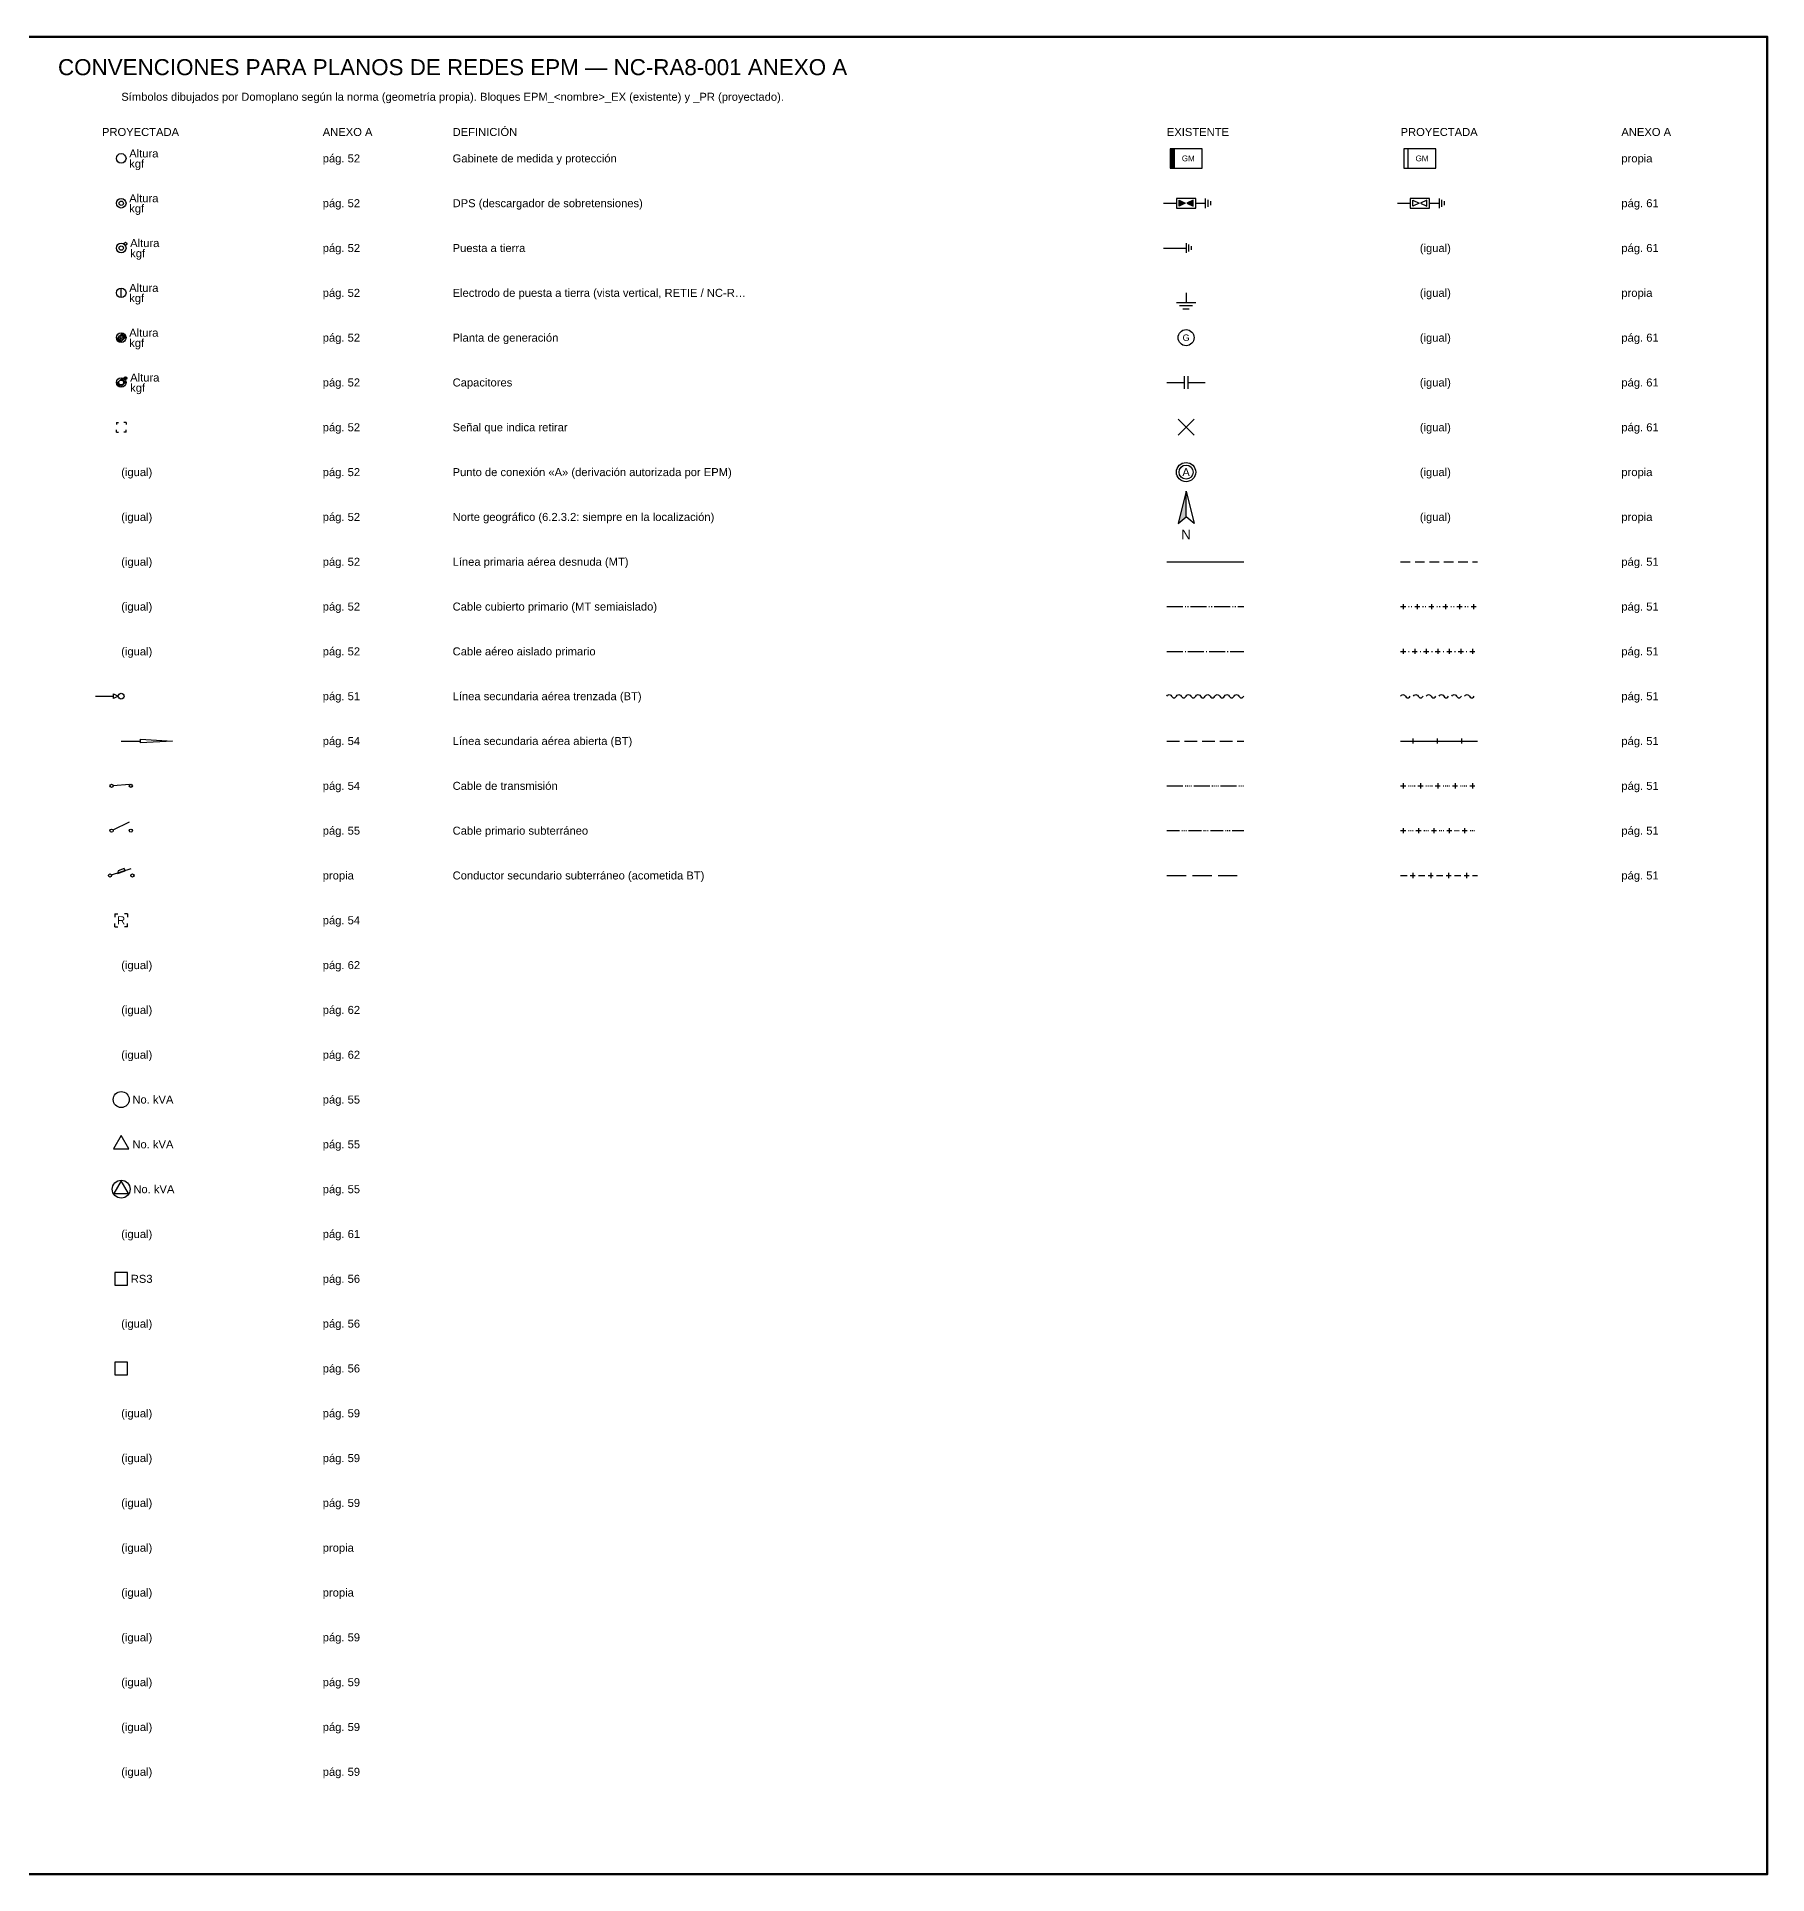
# Paper-space layout 'CONVENCIONES EPM' of a CAD drawing. Header units: millimetres. Extents: x 10 to 831, y 10 to 584.
# Drawn here: x 291 to 831, y 10 to 584 of the extents above; entities that cross this region are included whole.
import ezdxf
from ezdxf.enums import TextEntityAlignment as Align

# ---------------------------------------------------------------- set-up
doc = ezdxf.new("R2010")
doc.units = ezdxf.units.MM
doc.layers.add('EPM-CONVENCIONES', color=7, linetype='Continuous', lineweight=25)
doc.layers.add('EPM-MARCO', color=7, linetype='Continuous', lineweight=50)
doc.styles.get("Standard").update_dxf_attribs({"font": 'LiberationSans-Regular.ttf'})

# ---------------------------------------------------------------- blocks, each defined once
blk = doc.blocks.new('EPM_POSTE_CONCRETO_PR')
at = {"color": 0}
blk.add_circle((0, 0), 1.5, dxfattribs=at)
for tag, p in [('ALTURA', (2.5, 0.3)), ('CARGA', (2.5, -2.9))]:
    blk.add_attdef(tag, p, '', height=2.5, dxfattribs=at)
blk = doc.blocks.new('EPM_POSTE_METALICO_PR')
at = {"color": 0}
for radius in [1.5, 0.675]:
    blk.add_circle((0, 0), radius, dxfattribs=at)
for tag, p in [('ALTURA', (2.5, 0.3)), ('CARGA', (2.5, -2.9))]:
    blk.add_attdef(tag, p, '', height=2.5, dxfattribs=at)
blk = doc.blocks.new('EPM_POSTE_METALICO_SECC_PR')
at = {"color": 0}
for centre, radius in [((0, 0), 1.5), ((0, 0), 0.675), ((1.35, 1.35), 0.45)]:
    blk.add_circle(centre, radius, dxfattribs=at)
for tag, p in [('ALTURA', (2.8, 0.3)), ('CARGA', (2.8, -2.9))]:
    blk.add_attdef(tag, p, '', height=2.5, dxfattribs=at)
blk = doc.blocks.new('EPM_POSTE_MADERA_PR')
at = {"color": 0}
blk.add_line((0, -1.5), (0, 1.5), dxfattribs=at)
blk.add_circle((0, 0), 1.5, dxfattribs=at)
for tag, p in [('ALTURA', (2.5, 0.3)), ('CARGA', (2.5, -2.9))]:
    blk.add_attdef(tag, p, '', height=2.5, dxfattribs=at)
blk = doc.blocks.new('EPM_POSTE_FIBRA_PR')
at = {"color": 0}
for p, q in [((-1.4, -0.4), (-0.725, 0.275)), ((-0.275, 0.725), (0.4, 1.4)), ((-0.225, -1.425), (1.425, 0.225)), ((0.3, 0.75), (0.75, 1.2)), ((0.65, 0.55), (1.1, 1)), ((0.775, 0.125), (1.3, 0.65)), ((-1.2, -0.75), (-0.75, -0.3)), ((-1, -1.1), (-0.55, -0.65)), ((-0.65, -1.3), (-0.125, -0.775))]:
    blk.add_line(p, q, dxfattribs=at)
for radius in [1.5, 0.75, 0.33]:
    blk.add_circle((0, 0), radius, dxfattribs=at)
for tag, p in [('ALTURA', (2.5, 0.3)), ('CARGA', (2.5, -2.9))]:
    blk.add_attdef(tag, p, '', height=2.5, dxfattribs=at)
blk = doc.blocks.new('EPM_POSTE_FIBRA_SECC_PR')
blk.add_hatch(color=0).paths.add_polyline_path([(0.9, 1.35, 1), (1.8, 1.35, 1)])
at = {"color": 0}
for p, q in [((-1.4, -0.4), (-0.725, 0.275)), ((-0.275, 0.725), (0.4, 1.4)), ((-0.225, -1.425), (1.425, 0.225)), ((0.3, 0.75), (0.75, 1.2)), ((0.65, 0.55), (1.1, 1)), ((0.775, 0.125), (1.3, 0.65)), ((-1.2, -0.75), (-0.75, -0.3)), ((-1, -1.1), (-0.55, -0.65)), ((-0.65, -1.3), (-0.125, -0.775))]:
    blk.add_line(p, q, dxfattribs=at)
for centre, radius in [((0, 0), 1.5), ((0, 0), 0.75), ((1.35, 1.35), 0.45)]:
    blk.add_circle(centre, radius, dxfattribs=at)
for tag, p in [('ALTURA', (2.8, 0.3)), ('CARGA', (2.8, -2.9))]:
    blk.add_attdef(tag, p, '', height=2.5, dxfattribs=at)
blk = doc.blocks.new('EPM_TORRECILLA_PR')
at = {"color": 0}
for p, q in [((-1.5, 1.5), (-0.825, 1.5)), ((-1.5, 1.5), (-1.5, 0.825)), ((1.5, 1.5), (0.825, 1.5)), ((1.5, 1.5), (1.5, 0.825)), ((-1.5, -1.5), (-1.5, -0.825)), ((-1.5, -1.5), (-0.825, -1.5)), ((1.5, -1.5), (0.825, -1.5)), ((1.5, -1.5), (1.5, -0.825))]:
    blk.add_line(p, q, dxfattribs=at)
blk = doc.blocks.new('EPM_BAJANTE_PR')
at = {"color": 0}
blk.add_line((-8, 0), (-2.4, 0), dxfattribs=at)
blk.add_lwpolyline([(-2.4, 0.7), (-0.9, 0), (-2.4, -0.7)], close=True, dxfattribs=at)
blk.add_circle((0, 0), 0.9, dxfattribs=at)
blk = doc.blocks.new('EPM_ACOMETIDA_PRIMARIA_PR')
at = {"color": 0}
blk.add_line((0, 0), (6, 0), dxfattribs=at)
blk.add_lwpolyline([(6, 0.6), (16, 0), (6, -0.6)], close=True, dxfattribs=at)
blk = doc.blocks.new('EPM_CUCHILLA_CERRADA_PR')
at = {"color": 0}
blk.add_line((-2.5, 0.1), (2.6, 0.5), dxfattribs=at)
for centre in [(-3, 0), (3, 0)]:
    blk.add_circle(centre, 0.5, dxfattribs=at)
blk = doc.blocks.new('EPM_CUCHILLA_ABIERTA_PR')
at = {"color": 0}
blk.add_line((-2.55, 0.25), (2.6, 2.8), dxfattribs=at)
for centre in [(-3, 0), (3, 0)]:
    blk.add_circle(centre, 0.5, dxfattribs=at)
blk = doc.blocks.new('EPM_CORTACIRCUITO_PR')
at = {"color": 0}
blk.add_line((-3, 0.2), (3.1, 2.2), dxfattribs=at)
blk.add_lwpolyline([(-1.2, 0.6), (1.2, 1.4), (0.9, 2.2), (-0.9, 1.4)], close=True, dxfattribs=at)
for centre in [(-3.5, 0), (3.5, 0)]:
    blk.add_circle(centre, 0.5, dxfattribs=at)
blk = doc.blocks.new('EPM_RECONECTADOR_PR')
at = {"color": 0}
for p, q in [((-2, 2), (-1, 2)), ((-2, 2), (-2, 1)), ((2, 2), (1, 2)), ((2, 2), (2, 1)), ((-2, -2), (-2, -1)), ((-2, -2), (-1, -2)), ((2, -2), (1, -2)), ((2, -2), (2, -1))]:
    blk.add_line(p, q, dxfattribs=at)
blk.add_text('R', height=2.5, dxfattribs=at).set_placement((0, 0), align=Align.MIDDLE_CENTER)
blk = doc.blocks.new('EPM_TRAFO_1F_PR')
at = {"color": 0}
blk.add_circle((0, 0), 2.5, dxfattribs=at)
blk.add_attdef('KVA', (3.5, -1.25), '', height=2.5, dxfattribs=at)
blk = doc.blocks.new('EPM_TRAFO_3F_PR')
at = {"color": 0}
blk.add_lwpolyline([(0, 2.8), (-2.4248, -1.4), (2.4248, -1.4)], close=True, dxfattribs=at)
blk.add_attdef('KVA', (3.5, -1.25), '', height=2.5, dxfattribs=at)
blk = doc.blocks.new('EPM_TRAFO_3F_44KV_PR')
at = {"color": 0}
blk.add_lwpolyline([(0, 2.6), (-2.2516, -1.3), (2.2516, -1.3)], close=True, dxfattribs=at)
blk.add_circle((0, 0), 2.8, dxfattribs=at)
blk.add_attdef('KVA', (3.8, -1.25), '', height=2.5, dxfattribs=at)
blk = doc.blocks.new('EPM_CAJA_DISTRIBUCION_PR')
at = {"color": 0}
blk.add_lwpolyline([(-2, -2), (2, -2), (2, 2), (-2, 2)], close=True, dxfattribs=at)
blk.add_attdef('TIPO', (3, -1.25), '', height=2.5, dxfattribs=at)
blk = doc.blocks.new('EPM_CAMARA_ACOMETIDA_PR')
at = {"color": 0}
blk.add_lwpolyline([(-2, -2), (2, -2), (2, 2), (-2, 2)], close=True, dxfattribs=at)
blk = doc.blocks.new('EPM_GABINETE_MEDIDA_EX')
blk.add_hatch(color=0).paths.add_polyline_path([(-5, -3), (-3.6, -3), (-3.6, 3), (-5, 3)])
at = {"color": 0}
for points in [[(-5, -3), (5, -3), (5, 3), (-5, 3)], [(-5, -3), (-3.6, -3), (-3.6, 3), (-5, 3)]]:
    blk.add_lwpolyline(points, close=True, dxfattribs=at)
blk.add_text('GM', height=1.8, dxfattribs=at).set_placement((0.7, 0), align=Align.MIDDLE_CENTER)
blk = doc.blocks.new('EPM_GABINETE_MEDIDA_PR')
at = {"color": 0}
blk.add_line((-3.6, -3), (-3.6, 3), dxfattribs=at)
blk.add_lwpolyline([(-5, -3), (5, -3), (5, 3), (-5, 3)], close=True, dxfattribs=at)
blk.add_text('GM', height=1.8, dxfattribs=at).set_placement((0.7, 0), align=Align.MIDDLE_CENTER)
blk = doc.blocks.new('EPM_DPS_EX')
for points in [[(-2.2, 0.9), (-0.25, 0), (-2.2, -0.9)], [(2.2, 0.9), (0.25, 0), (2.2, -0.9)]]:
    blk.add_hatch(color=0).paths.add_polyline_path(points)
at = {"color": 0}
for p, q in [((-7, 0), (-3, 0)), ((3, 0), (6, 0)), ((6, 1.5), (6, -1.5)), ((6.8, 1.1), (6.8, -1.1)), ((7.6, 0.6), (7.6, -0.6))]:
    blk.add_line(p, q, dxfattribs=at)
for points in [[(-3, -1.5), (3, -1.5), (3, 1.5), (-3, 1.5)], [(-2.2, 0.9), (-0.25, 0), (-2.2, -0.9)], [(2.2, 0.9), (0.25, 0), (2.2, -0.9)]]:
    blk.add_lwpolyline(points, close=True, dxfattribs=at)
blk = doc.blocks.new('EPM_DPS_PR')
at = {"color": 0}
for p, q in [((-7, 0), (-3, 0)), ((3, 0), (6, 0)), ((6, 1.5), (6, -1.5)), ((6.8, 1.1), (6.8, -1.1)), ((7.6, 0.6), (7.6, -0.6))]:
    blk.add_line(p, q, dxfattribs=at)
for points in [[(-3, -1.5), (3, -1.5), (3, 1.5), (-3, 1.5)], [(-2.2, 0.9), (-0.25, 0), (-2.2, -0.9)], [(2.2, 0.9), (0.25, 0), (2.2, -0.9)]]:
    blk.add_lwpolyline(points, close=True, dxfattribs=at)
blk = doc.blocks.new('EPM_PUESTA_TIERRA')
at = {"color": 0}
for p, q in [((-7, 0), (0, 0)), ((0, 1.5), (0, -1.5)), ((0.8, 1.1), (0.8, -1.1)), ((1.6, 0.6), (1.6, -0.6))]:
    blk.add_line(p, q, dxfattribs=at)
blk = doc.blocks.new('EPM_ELECTRODO_TIERRA')
at = {"color": 0}
for p, q in [((0, 0), (0, -3)), ((-3, -3), (3, -3)), ((-2, -4), (2, -4)), ((-1, -5), (1, -5))]:
    blk.add_line(p, q, dxfattribs=at)
blk = doc.blocks.new('EPM_GENERADOR')
at = {"color": 0}
blk.add_circle((0, 0), 2.5, dxfattribs=at)
blk.add_text('G', height=2, dxfattribs=at).set_placement((0, 0), align=Align.MIDDLE_CENTER)
blk = doc.blocks.new('EPM_CAPACITOR')
at = {"color": 0}
for p, q in [((-6, 0), (-0.6, 0)), ((-0.6, 2), (-0.6, -2)), ((0.6, 2), (0.6, -2)), ((0.6, 0), (6, 0))]:
    blk.add_line(p, q, dxfattribs=at)
blk = doc.blocks.new('EPM_RETIRAR')
at = {"color": 0}
for p, q in [((-2.5, -2.5), (2.5, 2.5)), ((-2.5, 2.5), (2.5, -2.5))]:
    blk.add_line(p, q, dxfattribs=at)
blk = doc.blocks.new('EPM_PUNTO_A')
at = {"color": 0}
for radius in [3, 2.2]:
    blk.add_circle((0, 0), radius, dxfattribs=at)
blk.add_text('A', height=2.5, dxfattribs=at).set_placement((0, 0), align=Align.MIDDLE_CENTER)
blk = doc.blocks.new('EPM_NORTE')
blk.add_hatch(color=0).paths.add_polyline_path([(0, 8), (-2.5, -2), (0, 0)])
at = {"color": 0}
for points in [[(0, 8), (-2.5, -2), (0, 0)], [(0, 8), (2.5, -2), (0, 0)]]:
    blk.add_lwpolyline(points, close=True, dxfattribs=at)
blk.add_text('N', height=3, dxfattribs=at).set_placement((0, -5.5), align=Align.MIDDLE_CENTER)
blk = doc.blocks.new('EPM_RED_MT_DESNUDA_EX')
at = {"color": 0}
blk.add_lwpolyline([(0, 0), (24, 0)], dxfattribs=at)
blk = doc.blocks.new('EPM_RED_MT_DESNUDA_PR')
at = {"color": 0}
for p, q in [((0, 0), (3, 0)), ((4.5, 0), (7.5, 0)), ((9, 0), (12, 0)), ((13.5, 0), (16.5, 0)), ((18, 0), (21, 0)), ((22.5, 0), (24, 0))]:
    blk.add_line(p, q, dxfattribs=at)
blk = doc.blocks.new('EPM_RED_MT_CUBIERTO_EX')
at = {"color": 0}
for p, q in [((0, 0), (5, 0)), ((5.68, 0), (5.92, 0)), ((6.48, 0), (6.72, 0)), ((7.4, 0), (12.4, 0)), ((13.08, 0), (13.32, 0)), ((13.88, 0), (14.12, 0)), ((14.8, 0), (19.8, 0)), ((20.48, 0), (20.72, 0)), ((21.28, 0), (21.52, 0)), ((22.2, 0), (24, 0))]:
    blk.add_line(p, q, dxfattribs=at)
blk = doc.blocks.new('EPM_RED_MT_CUBIERTO_PR')
at = {"color": 0}
for p, q in [((0, 0), (1.6, 0)), ((0.8, 0.8), (0.8, -0.8)), ((2.48, 0), (2.72, 0)), ((3.28, 0), (3.52, 0)), ((4.4, 0), (6, 0)), ((5.2, 0.8), (5.2, -0.8)), ((6.88, 0), (7.12, 0)), ((7.68, 0), (7.92, 0)), ((8.8, 0), (10.4, 0)), ((9.6, 0.8), (9.6, -0.8)), ((11.28, 0), (11.52, 0)), ((12.08, 0), (12.32, 0)), ((13.2, 0), (14.8, 0)), ((14, 0.8), (14, -0.8)), ((15.68, 0), (15.92, 0)), ((16.48, 0), (16.72, 0)), ((17.6, 0), (19.2, 0)), ((18.4, 0.8), (18.4, -0.8)), ((20.08, 0), (20.32, 0)), ((20.88, 0), (21.12, 0)), ((22, 0), (23.6, 0)), ((22.8, 0.8), (22.8, -0.8))]:
    blk.add_line(p, q, dxfattribs=at)
blk = doc.blocks.new('EPM_RED_MT_AISLADO_EX')
at = {"color": 0}
for p, q in [((0, 0), (5, 0)), ((5.68, 0), (5.92, 0)), ((6.6, 0), (11.6, 0)), ((12.28, 0), (12.52, 0)), ((13.2, 0), (18.2, 0)), ((18.88, 0), (19.12, 0)), ((19.8, 0), (24, 0))]:
    blk.add_line(p, q, dxfattribs=at)
blk = doc.blocks.new('EPM_RED_MT_AISLADO_PR')
at = {"color": 0}
for p, q in [((0, 0), (1.6, 0)), ((0.8, 0.8), (0.8, -0.8)), ((2.48, 0), (2.72, 0)), ((3.6, 0), (5.2, 0)), ((4.4, 0.8), (4.4, -0.8)), ((6.08, 0), (6.32, 0)), ((7.2, 0), (8.8, 0)), ((8, 0.8), (8, -0.8)), ((9.68, 0), (9.92, 0)), ((10.8, 0), (12.4, 0)), ((11.6, 0.8), (11.6, -0.8)), ((13.28, 0), (13.52, 0)), ((14.4, 0), (16, 0)), ((15.2, 0.8), (15.2, -0.8)), ((16.88, 0), (17.12, 0)), ((18, 0), (19.6, 0)), ((18.8, 0.8), (18.8, -0.8)), ((20.48, 0), (20.72, 0)), ((21.6, 0), (23.2, 0)), ((22.4, 0.8), (22.4, -0.8))]:
    blk.add_line(p, q, dxfattribs=at)
blk = doc.blocks.new('EPM_RED_BT_TRENZADA_EX')
at = {"color": 0}
for points in [[(0, 0), (0.25, 0.275), (0.5, 0.476314), (0.75, 0.55), (1, 0.476314), (1.25, 0.275), (1.5, 0), (1.75, -0.275), (2, -0.476314), (2.25, -0.55), (2.5, -0.476314), (2.75, -0.275), (3, 0)], [(3, 0), (3.25, 0.275), (3.5, 0.476314), (3.75, 0.55), (4, 0.476314), (4.25, 0.275), (4.5, 0), (4.75, -0.275), (5, -0.476314), (5.25, -0.55), (5.5, -0.476314), (5.75, -0.275), (6, 0)], [(6, 0), (6.25, 0.275), (6.5, 0.476314), (6.75, 0.55), (7, 0.476314), (7.25, 0.275), (7.5, 0), (7.75, -0.275), (8, -0.476314), (8.25, -0.55), (8.5, -0.476314), (8.75, -0.275), (9, 0)], [(9, 0), (9.25, 0.275), (9.5, 0.476314), (9.75, 0.55), (10, 0.476314), (10.25, 0.275), (10.5, 0), (10.75, -0.275), (11, -0.476314), (11.25, -0.55), (11.5, -0.476314), (11.75, -0.275), (12, 0)], [(12, 0), (12.25, 0.275), (12.5, 0.476314), (12.75, 0.55), (13, 0.476314), (13.25, 0.275), (13.5, 0), (13.75, -0.275), (14, -0.476314), (14.25, -0.55), (14.5, -0.476314), (14.75, -0.275), (15, 0)], [(15, 0), (15.25, 0.275), (15.5, 0.476314), (15.75, 0.55), (16, 0.476314), (16.25, 0.275), (16.5, 0), (16.75, -0.275), (17, -0.476314), (17.25, -0.55), (17.5, -0.476314), (17.75, -0.275), (18, 0)], [(18, 0), (18.25, 0.275), (18.5, 0.476314), (18.75, 0.55), (19, 0.476314), (19.25, 0.275), (19.5, 0), (19.75, -0.275), (20, -0.476314), (20.25, -0.55), (20.5, -0.476314), (20.75, -0.275), (21, 0)], [(21, 0), (21.25, 0.275), (21.5, 0.476314), (21.75, 0.55), (22, 0.476314), (22.25, 0.275), (22.5, 0), (22.75, -0.275), (23, -0.476314), (23.25, -0.55), (23.5, -0.476314), (23.75, -0.275), (24, 0)]]:
    blk.add_lwpolyline(points, dxfattribs=at)
blk = doc.blocks.new('EPM_RED_BT_TRENZADA_PR')
at = {"color": 0}
for points in [[(0, 0), (0.25, 0.275), (0.5, 0.476314), (0.75, 0.55), (1, 0.476314), (1.25, 0.275), (1.5, 0), (1.75, -0.275), (2, -0.476314), (2.25, -0.55), (2.5, -0.476314), (2.75, -0.275), (3, 0)], [(4, 0), (4.25, 0.275), (4.5, 0.476314), (4.75, 0.55), (5, 0.476314), (5.25, 0.275), (5.5, 0), (5.75, -0.275), (6, -0.476314), (6.25, -0.55), (6.5, -0.476314), (6.75, -0.275), (7, 0)], [(8, 0), (8.25, 0.275), (8.5, 0.476314), (8.75, 0.55), (9, 0.476314), (9.25, 0.275), (9.5, 0), (9.75, -0.275), (10, -0.476314), (10.25, -0.55), (10.5, -0.476314), (10.75, -0.275), (11, 0)], [(12, 0), (12.25, 0.275), (12.5, 0.476314), (12.75, 0.55), (13, 0.476314), (13.25, 0.275), (13.5, 0), (13.75, -0.275), (14, -0.476314), (14.25, -0.55), (14.5, -0.476314), (14.75, -0.275), (15, 0)], [(16, 0), (16.25, 0.275), (16.5, 0.476314), (16.75, 0.55), (17, 0.476314), (17.25, 0.275), (17.5, 0), (17.75, -0.275), (18, -0.476314), (18.25, -0.55), (18.5, -0.476314), (18.75, -0.275), (19, 0)], [(20, 0), (20.25, 0.275), (20.5, 0.476314), (20.75, 0.55), (21, 0.476314), (21.25, 0.275), (21.5, 0), (21.75, -0.275), (22, -0.476314), (22.25, -0.55), (22.5, -0.476314), (22.75, -0.275), (23, 0)]]:
    blk.add_lwpolyline(points, dxfattribs=at)
blk = doc.blocks.new('EPM_RED_BT_ABIERTA_EX')
at = {"color": 0}
for p, q in [((0, 0), (4, 0)), ((5.5, 0), (9.5, 0)), ((11, 0), (15, 0)), ((16.5, 0), (20.5, 0)), ((22, 0), (24, 0))]:
    blk.add_line(p, q, dxfattribs=at)
blk = doc.blocks.new('EPM_RED_BT_ABIERTA_PR')
at = {"color": 0}
for p, q in [((0, 0), (3, 0)), ((3, 0), (4.6, 0)), ((3.8, 0.8), (3.8, -0.8)), ((4.6, 0), (7.6, 0)), ((7.6, 0), (10.6, 0)), ((10.6, 0), (12.2, 0)), ((11.4, 0.8), (11.4, -0.8)), ((12.2, 0), (15.2, 0)), ((15.2, 0), (18.2, 0)), ((18.2, 0), (19.8, 0)), ((19, 0.8), (19, -0.8)), ((19.8, 0), (22.8, 0)), ((22.8, 0), (24, 0))]:
    blk.add_line(p, q, dxfattribs=at)
blk = doc.blocks.new('EPM_RED_TRANSMISION_EX')
at = {"color": 0}
for p, q in [((0, 0), (5, 0)), ((5.68, 0), (5.92, 0)), ((6.28, 0), (6.52, 0)), ((6.88, 0), (7.12, 0)), ((7.48, 0), (7.72, 0)), ((8.4, 0), (13.4, 0)), ((14.08, 0), (14.32, 0)), ((14.68, 0), (14.92, 0)), ((15.28, 0), (15.52, 0)), ((15.88, 0), (16.12, 0)), ((16.8, 0), (21.8, 0)), ((22.48, 0), (22.72, 0)), ((23.08, 0), (23.32, 0)), ((23.68, 0), (23.92, 0))]:
    blk.add_line(p, q, dxfattribs=at)
blk = doc.blocks.new('EPM_RED_TRANSMISION_PR')
at = {"color": 0}
for p, q in [((0, 0), (1.6, 0)), ((0.8, 0.8), (0.8, -0.8)), ((2.48, 0), (2.72, 0)), ((3.08, 0), (3.32, 0)), ((3.68, 0), (3.92, 0)), ((4.28, 0), (4.52, 0)), ((5.4, 0), (7, 0)), ((6.2, 0.8), (6.2, -0.8)), ((7.88, 0), (8.12, 0)), ((8.48, 0), (8.72, 0)), ((9.08, 0), (9.32, 0)), ((9.68, 0), (9.92, 0)), ((10.8, 0), (12.4, 0)), ((11.6, 0.8), (11.6, -0.8)), ((13.28, 0), (13.52, 0)), ((13.88, 0), (14.12, 0)), ((14.48, 0), (14.72, 0)), ((15.08, 0), (15.32, 0)), ((16.2, 0), (17.8, 0)), ((17, 0.8), (17, -0.8)), ((18.68, 0), (18.92, 0)), ((19.28, 0), (19.52, 0)), ((19.88, 0), (20.12, 0)), ((20.48, 0), (20.72, 0)), ((21.6, 0), (23.2, 0)), ((22.4, 0.8), (22.4, -0.8))]:
    blk.add_line(p, q, dxfattribs=at)
blk = doc.blocks.new('EPM_RED_MT_SUBTERRANEO_EX')
at = {"color": 0}
for p, q in [((0, 0), (4, 0)), ((4.68, 0), (4.92, 0)), ((5.28, 0), (5.52, 0)), ((5.88, 0), (6.12, 0)), ((6.8, 0), (10.8, 0)), ((11.48, 0), (11.72, 0)), ((12.08, 0), (12.32, 0)), ((12.68, 0), (12.92, 0)), ((13.6, 0), (17.6, 0)), ((18.28, 0), (18.52, 0)), ((18.88, 0), (19.12, 0)), ((19.48, 0), (19.72, 0)), ((20.4, 0), (24, 0))]:
    blk.add_line(p, q, dxfattribs=at)
blk = doc.blocks.new('EPM_RED_MT_SUBTERRANEO_PR')
at = {"color": 0}
for p, q in [((0, 0), (1.6, 0)), ((0.8, 0.8), (0.8, -0.8)), ((2.48, 0), (2.72, 0)), ((3.08, 0), (3.32, 0)), ((3.68, 0), (3.92, 0)), ((4.8, 0), (6.4, 0)), ((5.6, 0.8), (5.6, -0.8)), ((7.28, 0), (7.52, 0)), ((7.88, 0), (8.12, 0)), ((8.48, 0), (8.72, 0)), ((9.6, 0), (11.2, 0)), ((10.4, 0.8), (10.4, -0.8)), ((12.08, 0), (12.32, 0)), ((12.68, 0), (12.92, 0)), ((13.28, 0), (13.52, 0)), ((14.4, 0), (16, 0)), ((15.2, 0.8), (15.2, -0.8)), ((16.88, 0), (17.12, 0)), ((17.48, 0), (17.72, 0)), ((18.08, 0), (18.32, 0)), ((19.2, 0), (20.8, 0)), ((20, 0.8), (20, -0.8)), ((21.68, 0), (21.92, 0)), ((22.28, 0), (22.52, 0)), ((22.88, 0), (23.12, 0))]:
    blk.add_line(p, q, dxfattribs=at)
blk = doc.blocks.new('EPM_RED_BT_SUBTERRANEO_EX')
at = {"color": 0}
for p, q in [((0, 0), (6, 0)), ((8, 0), (14, 0)), ((16, 0), (22, 0))]:
    blk.add_line(p, q, dxfattribs=at)
blk = doc.blocks.new('EPM_RED_BT_SUBTERRANEO_PR')
at = {"color": 0}
for p, q in [((0, 0), (2, 0)), ((3, 0), (4.6, 0)), ((3.8, 0.8), (3.8, -0.8)), ((5.6, 0), (7.6, 0)), ((8.6, 0), (10.2, 0)), ((9.4, 0.8), (9.4, -0.8)), ((11.2, 0), (13.2, 0)), ((14.2, 0), (15.8, 0)), ((15, 0.8), (15, -0.8)), ((16.8, 0), (18.8, 0)), ((19.8, 0), (21.4, 0)), ((20.6, 0.8), (20.6, -0.8)), ((22.4, 0), (24, 0))]:
    blk.add_line(p, q, dxfattribs=at)

psp = doc.layouts.new('CONVENCIONES EPM')

# ---------------------------------------------------------------- linework, layer by layer
at = {"layer": 'EPM-MARCO'}
psp.add_lwpolyline([(10, 10), (831, 10), (831, 584), (10, 584)], close=True, dxfattribs=at)

# ---------------------------------------------------------------- block references
at = {"layer": 'EPM-CONVENCIONES'}
for name, p, values in [('EPM_POSTE_CONCRETO_PR', (317.015, 546), {'ALTURA': 'Altura', 'CARGA': 'kgf'}), ('EPM_POSTE_METALICO_PR', (317.015, 532), {'ALTURA': 'Altura', 'CARGA': 'kgf'}), ('EPM_POSTE_METALICO_SECC_PR', (317.015, 518), {'ALTURA': 'Altura', 'CARGA': 'kgf'}), ('EPM_POSTE_MADERA_PR', (317.015, 504), {'ALTURA': 'Altura', 'CARGA': 'kgf'}), ('EPM_POSTE_FIBRA_PR', (317.015, 490), {'ALTURA': 'Altura', 'CARGA': 'kgf'}), ('EPM_POSTE_FIBRA_SECC_PR', (317.015, 476), {'ALTURA': 'Altura', 'CARGA': 'kgf'}), ('EPM_TRAFO_1F_PR', (317.015, 252), {'KVA': 'No. kVA'}), ('EPM_TRAFO_3F_PR', (317.015, 238), {'KVA': 'No. kVA'}), ('EPM_TRAFO_3F_44KV_PR', (317.015, 224), {'KVA': 'No. kVA'}), ('EPM_CAJA_DISTRIBUCION_PR', (317.015, 196), {'TIPO': 'RS3'})]:
    psp.add_blockref(name, p, dxfattribs=at).add_auto_attribs(values)
for name, p in [('EPM_GABINETE_MEDIDA_EX', (649.525, 546)), ('EPM_GABINETE_MEDIDA_PR', (722.515, 546)), ('EPM_DPS_EX', (649.525, 532)), ('EPM_DPS_PR', (722.515, 532)), ('EPM_PUESTA_TIERRA', (649.525, 518)), ('EPM_ELECTRODO_TIERRA', (649.525, 504)), ('EPM_GENERADOR', (649.525, 490)), ('EPM_CAPACITOR', (649.525, 476)), ('EPM_TORRECILLA_PR', (317.015, 462)), ('EPM_RETIRAR', (649.525, 462)), ('EPM_PUNTO_A', (649.525, 448)), ('EPM_NORTE', (649.525, 434)), ('EPM_RED_MT_DESNUDA_EX', (643.525, 420)), ('EPM_RED_MT_DESNUDA_PR', (716.515, 420)), ('EPM_RED_MT_CUBIERTO_EX', (643.525, 406)), ('EPM_RED_MT_CUBIERTO_PR', (716.515, 406)), ('EPM_RED_MT_AISLADO_EX', (643.525, 392)), ('EPM_RED_MT_AISLADO_PR', (716.515, 392)), ('EPM_BAJANTE_PR', (317.015, 378)), ('EPM_RED_BT_TRENZADA_EX', (643.525, 378)), ('EPM_RED_BT_TRENZADA_PR', (716.515, 378)), ('EPM_ACOMETIDA_PRIMARIA_PR', (317.015, 364)), ('EPM_RED_BT_ABIERTA_EX', (643.525, 364)), ('EPM_RED_BT_ABIERTA_PR', (716.515, 364)), ('EPM_CUCHILLA_CERRADA_PR', (317.015, 350)), ('EPM_RED_TRANSMISION_PR', (716.515, 350)), ('EPM_RED_TRANSMISION_EX', (643.525, 350)), ('EPM_CUCHILLA_ABIERTA_PR', (317.015, 336)), ('EPM_RED_MT_SUBTERRANEO_EX', (643.525, 336)), ('EPM_RED_MT_SUBTERRANEO_PR', (716.515, 336)), ('EPM_CORTACIRCUITO_PR', (317.015, 322)), ('EPM_RED_BT_SUBTERRANEO_EX', (643.525, 322)), ('EPM_RED_BT_SUBTERRANEO_PR', (716.515, 322)), ('EPM_RECONECTADOR_PR', (317.015, 308)), ('EPM_CAMARA_ACOMETIDA_PR', (317.015, 168))]:
    psp.add_blockref(name, p, dxfattribs=at)

# ---------------------------------------------------------------- texts
for s, height, p in [('CONVENCIONES PARA PLANOS DE REDES EPM — NC-RA8-001 ANEXO A', 5, (420.5, 572)), ('Símbolos dibujados por Domoplano según la norma (geometría propia). Bloques EPM_<nombre>_EX (existente) y _PR (proyectado).', 2.5, (420.5, 564))]:
    psp.add_text(s, height=height, dxfattribs=at).set_placement(p, align=Align.CENTER)
for s, p in [('PROYECTADA', (311.015, 553)), ('ANEXO A', (379.95, 553)), ('DEFINICIÓN', (420.5, 553)), ('EXISTENTE', (643.525, 553)), ('PROYECTADA', (716.515, 553)), ('ANEXO A', (785.45, 553)), ('pág. 52', (379.95, 544.75)), ('Gabinete de medida y protección', (420.5, 544.75)), ('propia', (785.45, 544.75)), ('pág. 52', (379.95, 530.75)), ('DPS (descargador de sobretensiones)', (420.5, 530.75)), ('pág. 61', (785.45, 530.75)), ('pág. 52', (379.95, 516.75)), ('Puesta a tierra', (420.5, 516.75)), ('(igual)', (722.515, 516.75)), ('pág. 61', (785.45, 516.75)), ('pág. 52', (379.95, 502.75)), ('Electrodo de puesta a tierra (vista vertical, RETIE / NC-R…', (420.5, 502.75)), ('(igual)', (722.515, 502.75)), ('propia', (785.45, 502.75)), ('pág. 52', (379.95, 488.75)), ('Planta de generación', (420.5, 488.75)), ('(igual)', (722.515, 488.75)), ('pág. 61', (785.45, 488.75)), ('pág. 52', (379.95, 474.75)), ('Capacitores', (420.5, 474.75)), ('(igual)', (722.515, 474.75)), ('pág. 61', (785.45, 474.75)), ('pág. 52', (379.95, 460.75)), ('Señal que indica retirar', (420.5, 460.75)), ('(igual)', (722.515, 460.75)), ('pág. 61', (785.45, 460.75)), ('(igual)', (317.015, 446.75)), ('pág. 52', (379.95, 446.75)), ('Punto de conexión «A» (derivación autorizada por EPM)', (420.5, 446.75)), ('(igual)', (722.515, 446.75)), ('propia', (785.45, 446.75)), ('(igual)', (317.015, 432.75)), ('pág. 52', (379.95, 432.75)), ('Norte geográfico (6.2.3.2: siempre en la localización)', (420.5, 432.75)), ('(igual)', (722.515, 432.75)), ('propia', (785.45, 432.75)), ('(igual)', (317.015, 418.75)), ('pág. 52', (379.95, 418.75)), ('Línea primaria aérea desnuda (MT)', (420.5, 418.75)), ('pág. 51', (785.45, 418.75)), ('(igual)', (317.015, 404.75)), ('pág. 52', (379.95, 404.75)), ('Cable cubierto primario (MT semiaislado)', (420.5, 404.75)), ('pág. 51', (785.45, 404.75)), ('(igual)', (317.015, 390.75)), ('pág. 52', (379.95, 390.75)), ('Cable aéreo aislado primario', (420.5, 390.75)), ('pág. 51', (785.45, 390.75)), ('pág. 51', (379.95, 376.75)), ('Línea secundaria aérea trenzada (BT)', (420.5, 376.75)), ('pág. 51', (785.45, 376.75)), ('pág. 54', (379.95, 362.75)), ('Línea secundaria aérea abierta (BT)', (420.5, 362.75)), ('pág. 51', (785.45, 362.75)), ('pág. 54', (379.95, 348.75)), ('Cable de transmisión', (420.5, 348.75)), ('pág. 51', (785.45, 348.75)), ('pág. 55', (379.95, 334.75)), ('Cable primario subterráneo', (420.5, 334.75)), ('pág. 51', (785.45, 334.75)), ('propia', (379.95, 320.75)), ('Conductor secundario subterráneo (acometida BT)', (420.5, 320.75)), ('pág. 51', (785.45, 320.75)), ('pág. 54', (379.95, 306.75)), ('(igual)', (317.015, 292.75)), ('pág. 62', (379.95, 292.75)), ('(igual)', (317.015, 278.75)), ('pág. 62', (379.95, 278.75)), ('(igual)', (317.015, 264.75)), ('pág. 62', (379.95, 264.75)), ('pág. 55', (379.95, 250.75)), ('pág. 55', (379.95, 236.75)), ('pág. 55', (379.95, 222.75)), ('(igual)', (317.015, 208.75)), ('pág. 61', (379.95, 208.75)), ('pág. 56', (379.95, 194.75)), ('(igual)', (317.015, 180.75)), ('pág. 56', (379.95, 180.75)), ('pág. 56', (379.95, 166.75)), ('(igual)', (317.015, 152.75)), ('pág. 59', (379.95, 152.75)), ('(igual)', (317.015, 138.75)), ('pág. 59', (379.95, 138.75)), ('(igual)', (317.015, 124.75)), ('pág. 59', (379.95, 124.75)), ('(igual)', (317.015, 110.75)), ('propia', (379.95, 110.75)), ('(igual)', (317.015, 96.75)), ('propia', (379.95, 96.75)), ('(igual)', (317.015, 82.75)), ('pág. 59', (379.95, 82.75)), ('(igual)', (317.015, 68.75)), ('pág. 59', (379.95, 68.75)), ('pág. 59', (379.95, 54.75)), ('(igual)', (317.015, 54.75)), ('(igual)', (317.015, 40.75)), ('pág. 59', (379.95, 40.75))]:
    psp.add_text(s, height=2.5, dxfattribs=at).set_placement(p)

doc.saveas('drawing.dxf')
